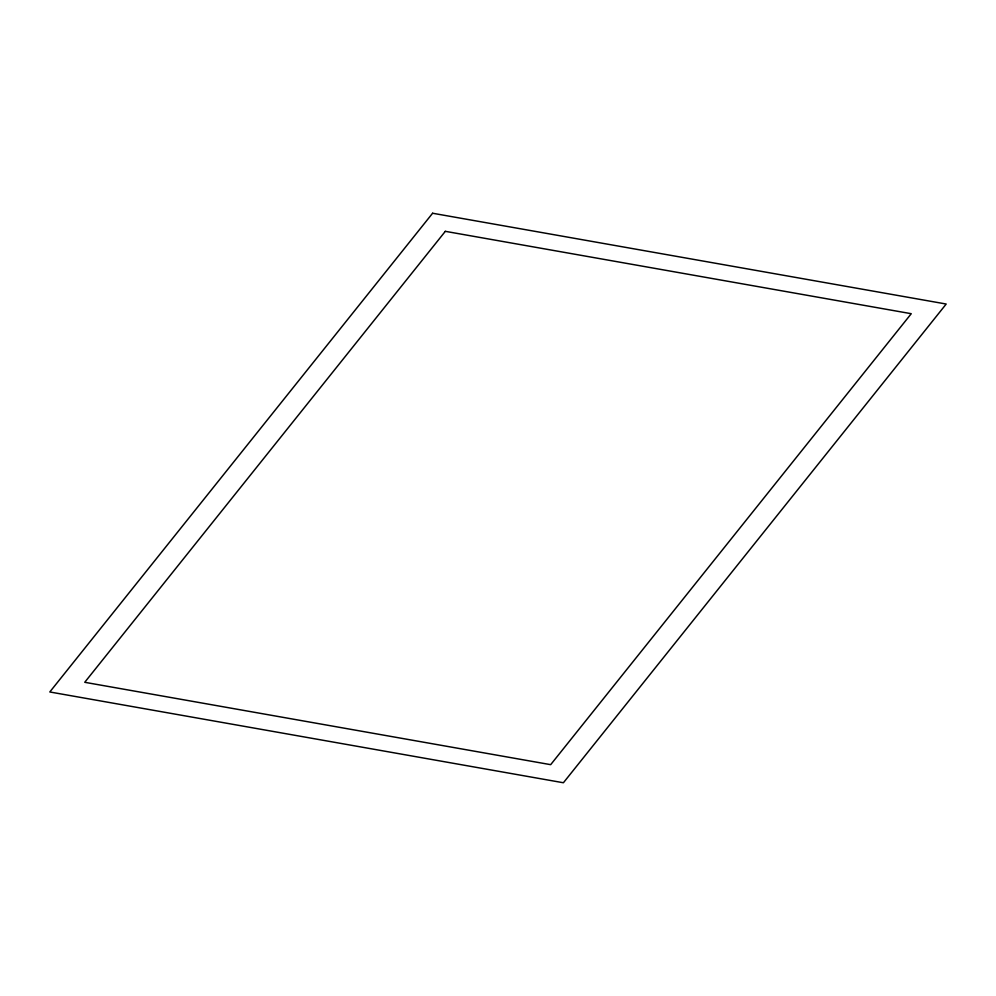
<?xml version="1.0" encoding="UTF-8"?>
<svg xmlns="http://www.w3.org/2000/svg" width="996" height="996" viewBox="0 0 996 996"><rect width="100%" height="100%" fill="white"/><g stroke="black" fill="none" stroke-linecap="round" stroke-linejoin="round"><path stroke-width="1.49" d="M432.6 213.244L49.8 691.971L563.4 782.756L946.2 304.029L432.6 213.244M445.324 231.333L84.735 682.297L550.676 764.667L911.265 313.703L445.324 231.333"/></g></svg>
